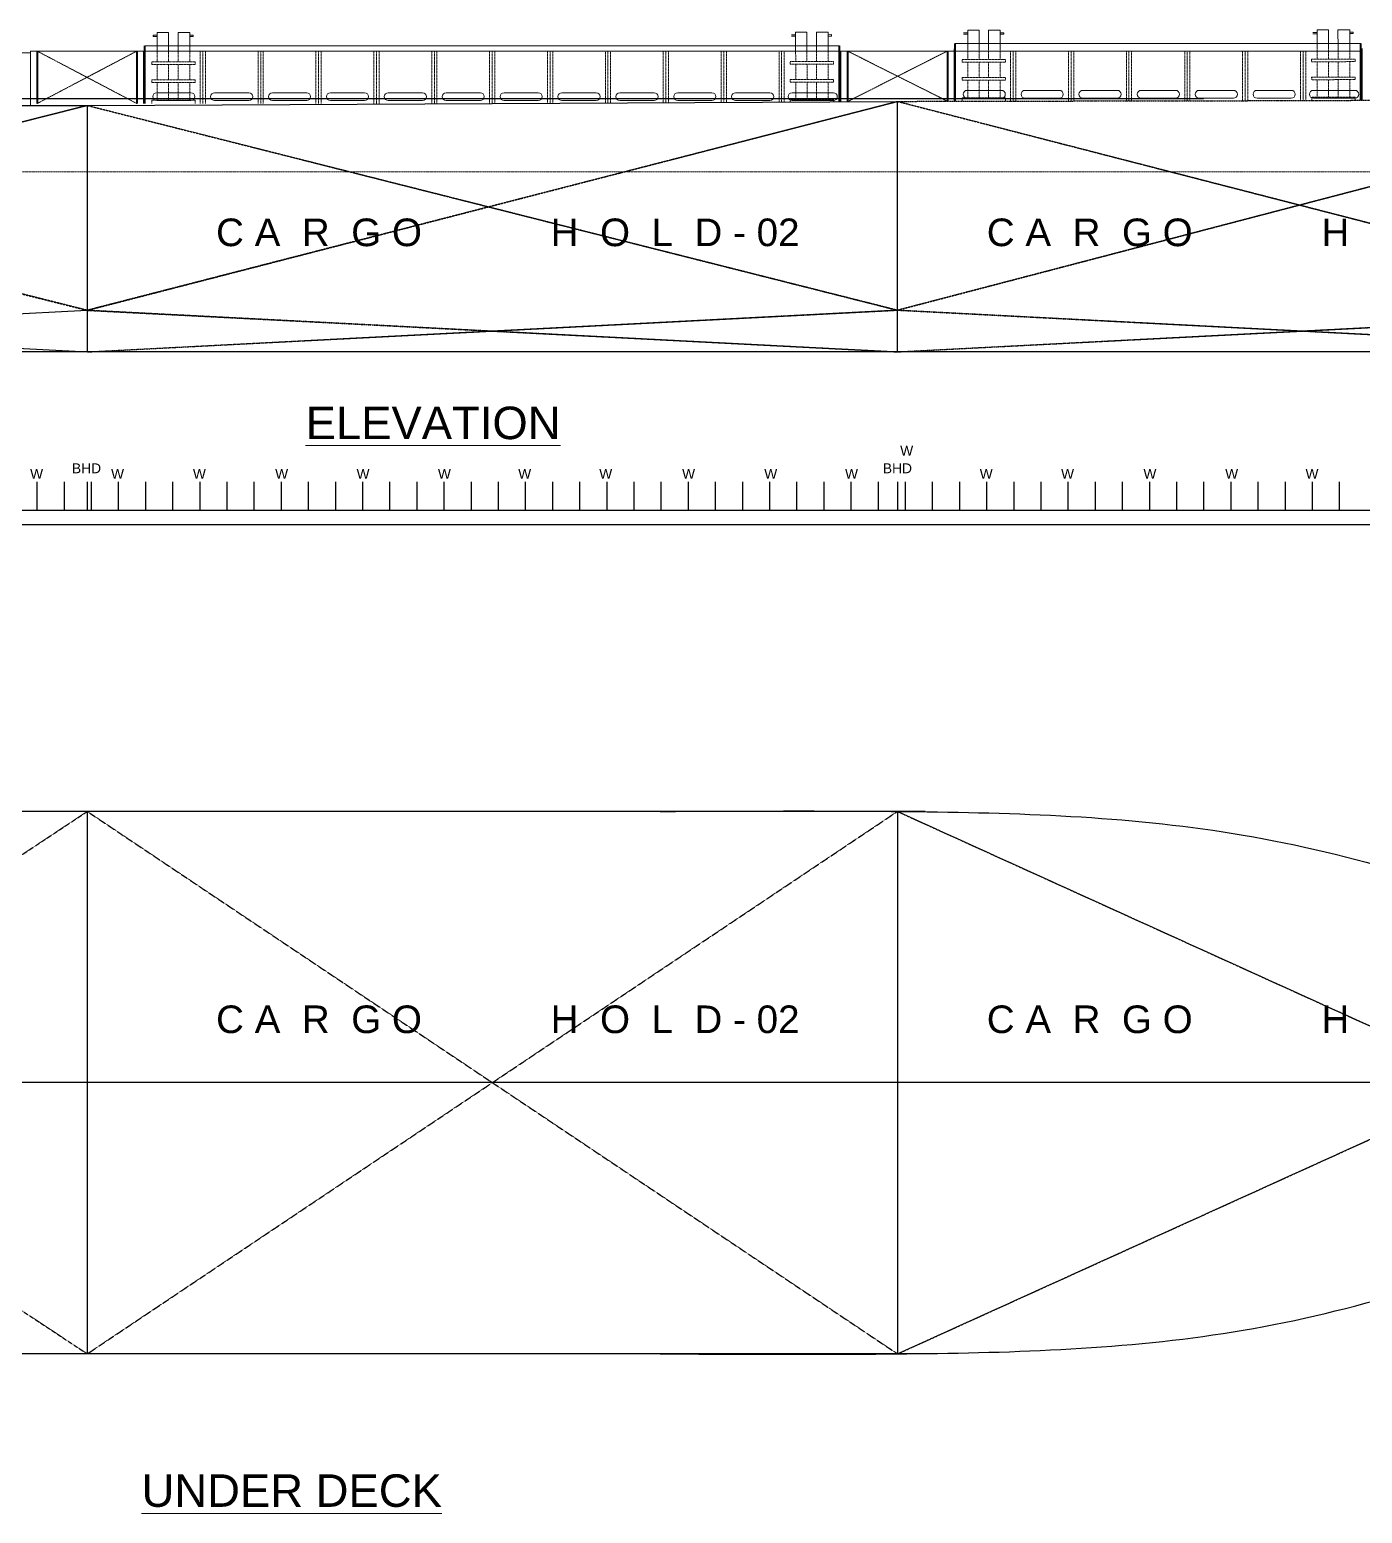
# Model space of a CAD drawing. Header units: inches. Extents: x 23291 to 181956, y 9161 to 51408.
# Drawn here: x 132962 to 162674, y 9161 to 42258 of the extents above; entities that cross this region are included whole.
import ezdxf

# ---------------------------------------------------------------- set-up
doc = ezdxf.new("R2010")
doc.units = ezdxf.units.IN
doc.header["$MEASUREMENT"] = 0
for name, pattern in [('CENTER', [2, 1.25, -0.25, 0.25, -0.25]), ('CENTER2', [1.125, 0.75, -0.125, 0.125, -0.125]), ('DASHED', [19.05, 12.7, -6.35]), ('DASHED2', [0.375, 0.25, -0.125]), ('DASHEDX2', [1.5, 1, -0.5]), ('HIDDEN', [0.375, 0.25, -0.125])]:
    doc.linetypes.add(name, pattern=pattern)
for name, color, linetype in [('bulkhead', 1, 'Continuous'), ('CL', 2, 'Continuous'), ('Layer1', 3, 'Continuous'), ('wl 2', 3, 'Continuous')]:
    doc.layers.add(name, color=color, linetype=linetype)
for name, color, linetype, lineweight in [('Deck', 165, 'Continuous', 40), ('Fixtures', 30, 'Continuous', 18), ('hatch', 8, 'Continuous', 9), ('Text', 255, 'Continuous', 13)]:
    doc.layers.add(name, color=color, linetype=linetype, lineweight=lineweight)
doc.layers.add('Hide', color=70, linetype='Continuous', lineweight=13, plot=False)
doc.styles.get("Standard").update_dxf_attribs({"font": 'arial.ttf'})

msp = doc.modelspace()

# ---------------------------------------------------------------- linework, layer by layer
at = {"linetype": 'ByBlock'}
for p, q in [((116179, 40532), (134240, 40570)), ((134240, 40570), (152310, 40659)), ((134240, 40570), (152310, 40659))]:
    msp.add_line(p, q, dxfattribs=at)
at = {"linetype": 'HIDDEN'}
msp.add_line((116179, 40532), (134240, 40570), dxfattribs=at)
for p, q in [((116178, 35070), (134245, 35998)), ((116181, 36001), (134266, 35071)), ((134266, 35071), (123831, 35070)), ((152310, 35071), (134266, 35071)), ((170375, 35071), (152310, 35071)), ((170375, 35071), (152310, 35071)), ((133122, 32173), (133122, 31540)), ((133727, 32173), (133727, 31540)), ((134246, 32173), (134246, 31540)), ((134332, 32173), (134332, 31540)), ((134937, 32173), (134937, 31540)), ((135542, 32173), (135542, 31540)), ((136147, 32173), (136147, 31540)), ((136752, 32173), (136752, 31540)), ((137357, 32173), (137357, 31540)), ((137962, 32173), (137962, 31540)), ((138567, 32173), (138567, 31540)), ((139172, 32173), (139172, 31540)), ((139777, 32173), (139777, 31540)), ((140382, 32173), (140382, 31540)), ((140987, 32173), (140987, 31540)), ((141592, 32173), (141592, 31540)), ((142197, 32173), (142197, 31540)), ((142802, 32173), (142802, 31540)), ((143407, 32173), (143407, 31540)), ((144012, 32173), (144012, 31540)), ((144617, 32173), (144617, 31540)), ((145222, 32173), (145222, 31540)), ((145827, 32173), (145827, 31540)), ((146432, 32173), (146432, 31540)), ((147037, 32173), (147037, 31540)), ((147642, 32173), (147642, 31540)), ((148247, 32173), (148247, 31540)), ((148852, 32173), (148852, 31540)), ((149457, 32173), (149457, 31540)), ((150062, 32173), (150062, 31540)), ((150667, 32173), (150667, 31540)), ((151272, 32173), (151272, 31540)), ((151877, 32173), (151877, 31540)), ((152310, 32173), (152310, 31540)), ((152482, 32173), (152482, 31540)), ((153087, 32173), (153087, 31540)), ((153692, 32173), (153692, 31540)), ((154297, 32173), (154297, 31540)), ((154902, 32173), (154902, 31540)), ((155507, 32173), (155507, 31540)), ((156112, 32173), (156112, 31540)), ((156717, 32173), (156717, 31540)), ((157322, 32173), (157322, 31540)), ((157927, 32173), (157927, 31540)), ((158532, 32173), (158532, 31540)), ((159137, 32173), (159137, 31540)), ((159742, 32173), (159742, 31540)), ((160347, 32173), (160347, 31540)), ((160952, 32173), (160952, 31540)), ((161557, 32173), (161557, 31540)), ((162162, 32173), (162162, 31540)), ((152928, 24819), (131105, 24819)), ((152928, 12719), (131105, 12719))]:
    msp.add_line(p, q)
msp.add_open_spline([(152310, 40659), (152516, 40659), (155147, 40667), (158990, 40669), (163840, 40687), (167477, 40706), (171157, 40733), (173625, 40773), (174880, 40794)], degree=3, knots=[45.729367, 45.729367, 45.729367, 45.729367, 46.291596, 52.904609, 56.21113, 59.517679, 62.824298, 66.248072, 66.248072, 66.248072, 66.248072], dxfattribs=at)
msp.add_open_spline([(152310, 40659), (152516, 40659), (155147, 40667), (158990, 40669), (163840, 40687), (167477, 40706), (171157, 40733), (173625, 40773), (174880, 40794)], degree=3, knots=[45.729367, 45.729367, 45.729367, 45.729367, 46.291596, 52.904609, 56.21113, 59.517679, 62.824298, 66.248072, 66.248072, 66.248072, 66.248072], dxfattribs=at)
for points in [[(147021, 24819), (148850, 24828), (153107, 24848), (158669, 24678), (162834, 23707), (164777, 23088), (165477, 22845)], [(147021, 12719), (148850, 12710), (153107, 12690), (158669, 12860), (162834, 13832), (164777, 14450), (165477, 14693)]]:
    msp.add_open_spline(points, degree=3, knots=[37.852737, 37.852737, 37.852737, 37.852737, 42.847739, 49.475575, 52.869738, 54.633786, 54.633786, 54.633786, 54.633786])
at = {"layer": 'bulkhead'}
for p, q in [((134240, 40570), (134246, 35070)), ((134240, 40570), (134246, 35070)), ((152310, 35071), (152310, 40659)), ((152310, 35071), (152310, 40659))]:
    msp.add_line(p, q, dxfattribs=at)
at = {"layer": 'bulkhead', "linetype": 'ByBlock'}
for p, q in [((134246, 24819), (134246, 12719)), ((152310, 24819), (152310, 12719))]:
    msp.add_line(p, q, dxfattribs=at)
at = {"layer": 'CL', "linetype": 'CENTER2'}
for p, q in [((159138, 40714), (102008, 40714)), ((156285, 40714), (102008, 40714)), ((175379, 18769), (99265, 18769)), ((178232, 18769), (102008, 18769))]:
    msp.add_line(p, q, dxfattribs=at)
at = {"layer": 'CL'}
for p, q in [((102008, 31540), (175815, 31540)), ((102008, 31219), (175815, 31219))]:
    msp.add_line(p, q, dxfattribs=at)
at = {"layer": 'Deck', "ltscale": 5}
for p, q in [((133125, 41782), (133125, 40609)), ((133125, 41782), (133125, 40609)), ((135354, 41782), (135354, 40609)), ((135354, 41782), (135354, 40609)), ((135530, 40609), (135530, 41900)), ((135530, 40609), (135530, 41900)), ((151019, 40652), (151019, 41900)), ((151019, 40652), (151019, 41900)), ((151195, 41782), (151195, 40653)), ((151195, 41782), (151195, 40653)), ((151195, 41782), (151195, 40653)), ((151195, 41782), (151195, 40653)), ((153424, 41782), (153424, 40662)), ((153424, 41782), (153424, 40662)), ((153600, 40662), (153600, 41953)), ((153600, 40662), (153600, 41953)), ((162645, 40683), (162645, 41953)), ((162645, 40683), (162645, 41953))]:
    msp.add_line(p, q, dxfattribs=at)
at = {"layer": 'Fixtures', "ltscale": 0.005}
for p, q in [((135713, 42135), (135807, 42135)), ((135713, 42105), (135713, 42135)), ((135713, 42135), (135807, 42135)), ((135713, 42105), (135713, 42135)), ((135713, 42105), (135807, 42105)), ((135713, 42105), (135807, 42105)), ((135807, 42193), (136059, 42193)), ((135807, 42193), (135807, 41782)), ((135807, 42193), (136059, 42193)), ((135807, 42193), (135807, 41782)), ((136059, 42193), (136059, 41782)), ((136059, 42193), (136059, 41782)), ((136272, 42193), (136533, 42193)), ((136272, 42193), (136272, 41782)), ((136272, 42193), (136533, 42193)), ((136272, 42193), (136272, 41782)), ((136533, 42193), (136533, 41782)), ((136533, 42193), (136533, 41782)), ((136609, 42135), (136533, 42135)), ((136609, 42135), (136533, 42135)), ((136609, 42105), (136533, 42105)), ((136609, 42105), (136533, 42105)), ((136609, 42105), (136609, 42135)), ((136609, 42105), (136609, 42135)), ((149946, 42145), (150040, 42145)), ((149946, 42145), (150040, 42145)), ((149946, 42116), (150040, 42116)), ((149946, 42116), (150040, 42116)), ((150040, 42204), (150292, 42204)), ((150040, 42204), (150040, 41793)), ((150040, 42204), (150292, 42204)), ((150040, 42204), (150040, 41793)), ((150292, 42204), (150293, 41793)), ((150292, 42204), (150293, 41793)), ((150505, 42205), (150766, 42205)), ((150505, 42205), (150506, 41794)), ((150505, 42205), (150766, 42205)), ((150505, 42205), (150506, 41794)), ((150766, 42205), (150767, 41794)), ((150766, 42205), (150767, 41794)), ((150842, 42147), (150766, 42146)), ((150842, 42147), (150766, 42146)), ((150842, 42117), (150766, 42117)), ((150842, 42117), (150766, 42117)), ((150842, 42117), (150842, 42147)), ((150842, 42117), (150842, 42147)), ((153783, 42188), (153876, 42188)), ((153783, 42188), (153876, 42188)), ((153783, 42159), (153876, 42159)), ((153783, 42159), (153876, 42159)), ((153876, 42247), (154129, 42247)), ((153876, 42247), (153876, 41835)), ((153876, 42247), (154129, 42247)), ((153876, 42247), (153876, 41835)), ((154129, 42247), (154129, 41835)), ((154129, 42247), (154129, 41835)), ((154342, 42247), (154603, 42247)), ((154342, 42247), (154342, 41835)), ((154342, 42247), (154603, 42247)), ((154342, 42247), (154342, 41835)), ((154603, 42247), (154603, 41835)), ((154603, 42247), (154603, 41835)), ((154679, 42188), (154603, 42188)), ((154679, 42188), (154603, 42188)), ((154679, 42159), (154603, 42159)), ((154679, 42159), (154603, 42159)), ((154679, 42159), (154679, 42188)), ((154679, 42159), (154679, 42188)), ((161573, 42198), (161666, 42198)), ((161573, 42198), (161666, 42198)), ((161573, 42169), (161666, 42169)), ((161573, 42169), (161666, 42169)), ((161666, 42257), (161919, 42258)), ((161666, 42257), (161919, 42258)), ((161666, 42257), (161667, 41846)), ((161666, 42257), (161667, 41846)), ((161919, 42258), (161919, 41846)), ((161919, 42258), (161919, 41846)), ((162132, 42258), (162393, 42258)), ((162132, 42258), (162133, 41847)), ((162132, 42258), (162393, 42258)), ((162132, 42258), (162133, 41847)), ((162393, 42258), (162393, 41847)), ((162393, 42258), (162393, 41847)), ((162469, 42200), (162393, 42200)), ((162469, 42200), (162393, 42200)), ((162469, 42170), (162393, 42170)), ((162469, 42170), (162393, 42170)), ((162469, 42170), (162469, 42200)), ((162469, 42170), (162469, 42200))]:
    msp.add_line(p, q, dxfattribs=at)
at = {"layer": 'Fixtures', "ltscale": 5}
for p, q in [((135530, 41900), (151019, 41900)), ((135530, 41900), (151019, 41900)), ((153600, 41953), (162645, 41953)), ((153600, 41953), (162645, 41953))]:
    msp.add_line(p, q, dxfattribs=at)
at = {"layer": 'Fixtures', "linetype": 'DASHED', "ltscale": 0.5}
for p, q in [((135807, 41782), (135807, 41538)), ((135807, 41782), (135807, 41538)), ((136059, 41782), (136059, 41538)), ((136059, 41782), (136059, 41538)), ((136272, 41782), (136272, 41538)), ((136272, 41782), (136272, 41538)), ((136533, 41782), (136533, 41538)), ((136533, 41782), (136533, 41538)), ((150040, 41793), (150041, 41549)), ((150040, 41793), (150041, 41549)), ((150293, 41793), (150293, 41549)), ((150293, 41793), (150293, 41549)), ((150506, 41794), (150506, 41550)), ((150506, 41794), (150506, 41550)), ((150767, 41794), (150767, 41550)), ((150767, 41794), (150767, 41550)), ((153876, 41835), (153876, 41591)), ((153876, 41835), (153876, 41591)), ((154129, 41835), (154129, 41591)), ((154129, 41835), (154129, 41591)), ((154342, 41835), (154342, 41591)), ((154342, 41835), (154342, 41591)), ((154603, 41835), (154603, 41591)), ((154603, 41835), (154603, 41591)), ((161667, 41846), (161667, 41602)), ((161667, 41846), (161667, 41602)), ((161919, 41846), (161920, 41602)), ((161919, 41846), (161920, 41602)), ((162133, 41847), (162133, 41603)), ((162133, 41847), (162133, 41603)), ((162393, 41847), (162394, 41603)), ((162393, 41847), (162394, 41603)), ((135807, 41480), (135807, 41137)), ((135807, 41480), (135807, 41137)), ((136059, 41480), (136059, 41137)), ((136059, 41480), (136059, 41137)), ((136272, 41480), (136272, 41137)), ((136272, 41480), (136272, 41137)), ((136533, 41480), (136533, 41137)), ((136533, 41480), (136533, 41137)), ((150041, 41490), (150041, 41148)), ((150041, 41490), (150041, 41148)), ((150293, 41491), (150294, 41148)), ((150293, 41491), (150294, 41148)), ((150507, 41491), (150507, 41148)), ((150507, 41491), (150507, 41148)), ((150767, 41491), (150768, 41149)), ((150767, 41491), (150768, 41149)), ((153876, 41533), (153876, 41190)), ((153876, 41533), (153876, 41190)), ((154129, 41533), (154129, 41190)), ((154129, 41533), (154129, 41190)), ((154342, 41533), (154342, 41190)), ((154342, 41533), (154342, 41190)), ((154603, 41533), (154603, 41190)), ((154603, 41533), (154603, 41190)), ((161667, 41543), (161668, 41201)), ((161667, 41543), (161668, 41201)), ((161920, 41544), (161920, 41201)), ((161920, 41544), (161920, 41201)), ((162133, 41544), (162134, 41202)), ((162133, 41544), (162134, 41202)), ((162394, 41545), (162394, 41202)), ((162394, 41545), (162394, 41202)), ((135807, 41078), (135807, 40688)), ((135807, 41078), (135807, 40688)), ((136059, 41078), (136059, 40688)), ((136059, 41078), (136059, 40688)), ((136272, 41078), (136272, 40688)), ((136272, 41078), (136272, 40688)), ((136533, 41078), (136533, 40688)), ((136533, 41078), (136533, 40688)), ((150041, 41089), (150042, 40698)), ((150041, 41089), (150042, 40698)), ((150294, 41089), (150295, 40699)), ((150294, 41089), (150295, 40699)), ((150507, 41090), (150508, 40699)), ((150507, 41090), (150508, 40699)), ((150768, 41090), (150768, 40699)), ((150768, 41090), (150768, 40699)), ((153876, 41132), (153876, 40741)), ((153876, 41132), (153876, 40741)), ((154129, 41132), (154129, 40741)), ((154129, 41132), (154129, 40741)), ((154342, 41132), (154342, 40741)), ((154342, 41132), (154342, 40741)), ((154603, 41132), (154603, 40741)), ((154603, 41132), (154603, 40741)), ((161668, 41142), (161669, 40751)), ((161668, 41142), (161669, 40751)), ((161920, 41143), (161921, 40752)), ((161920, 41143), (161921, 40752)), ((162134, 41143), (162134, 40752)), ((162134, 41143), (162134, 40752)), ((162394, 41143), (162395, 40752)), ((162394, 41143), (162395, 40752)), ((153754, 40662), (153754, 40741)), ((153754, 40741), (154722, 40741)), ((153754, 40662), (153754, 40741)), ((153754, 40741), (154722, 40741)), ((154722, 40662), (154722, 40741)), ((154722, 40662), (154722, 40741)), ((161546, 40751), (162514, 40753)), ((161546, 40751), (162514, 40753)), ((161546, 40679), (161546, 40751)), ((161546, 40679), (161546, 40751)), ((162514, 40682), (162514, 40753)), ((162514, 40682), (162514, 40753)), ((135684, 40609), (135684, 40688)), ((135684, 40688), (136652, 40688)), ((135684, 40609), (135684, 40688)), ((135684, 40688), (136652, 40688)), ((136652, 40609), (136652, 40688)), ((136652, 40609), (136652, 40688)), ((149920, 40698), (150888, 40699)), ((149920, 40698), (150888, 40699)), ((149920, 40647), (149920, 40698)), ((149920, 40647), (149920, 40698)), ((150888, 40652), (150888, 40699)), ((150888, 40652), (150888, 40699))]:
    msp.add_line(p, q, dxfattribs=at)
for points in [[(135684, 41538), (136652, 41538), (136652, 41480), (135684, 41480)], [(135684, 41538), (136652, 41538), (136652, 41480), (135684, 41480)], [(149918, 41549), (150886, 41550), (150886, 41492), (149918, 41490)], [(149918, 41549), (150886, 41550), (150886, 41492), (149918, 41490)], [(153754, 41591), (154722, 41591), (154722, 41533), (153754, 41533)], [(153754, 41591), (154722, 41591), (154722, 41533), (153754, 41533)], [(161545, 41602), (162513, 41603), (162513, 41545), (161545, 41543)], [(161545, 41602), (162513, 41603), (162513, 41545), (161545, 41543)], [(135684, 41078), (136652, 41078), (136652, 41137), (135684, 41137)], [(135684, 41078), (136652, 41078), (136652, 41137), (135684, 41137)], [(149919, 41089), (150887, 41090), (150887, 41149), (149919, 41147)], [(149919, 41089), (150887, 41090), (150887, 41149), (149919, 41147)], [(153754, 41132), (154722, 41132), (154722, 41190), (153754, 41190)], [(153754, 41132), (154722, 41132), (154722, 41190), (153754, 41190)], [(161546, 41142), (162514, 41144), (162513, 41202), (161545, 41201)], [(161546, 41142), (162514, 41144), (162513, 41202), (161545, 41201)]]:
    msp.add_lwpolyline(points, close=True, dxfattribs=at)
at = {"layer": 'Fixtures'}
for points in [[(136557, 40852), (135794, 40852, 1), (135794, 40676), (136557, 40676, 1)], [(136557, 40852), (135794, 40852, 1), (135794, 40676), (136557, 40676, 1)], [(137848, 40852), (137085, 40852, 1), (137085, 40676), (137848, 40676, 1)], [(137848, 40852), (137085, 40852, 1), (137085, 40676), (137848, 40676, 1)], [(139138, 40852), (138376, 40852, 1), (138376, 40676), (139138, 40676, 1)], [(139138, 40852), (138376, 40852, 1), (138376, 40676), (139138, 40676, 1)], [(140429, 40852), (139666, 40852, 1), (139666, 40676), (140429, 40676, 1)], [(140429, 40852), (139666, 40852, 1), (139666, 40676), (140429, 40676, 1)], [(141720, 40852), (140957, 40852, 1), (140957, 40676), (141720, 40676, 1)], [(141720, 40852), (140957, 40852, 1), (140957, 40676), (141720, 40676, 1)], [(143010, 40852), (142248, 40852, 1), (142248, 40676), (143010, 40676, 1)], [(143010, 40852), (142248, 40852, 1), (142248, 40676), (143010, 40676, 1)], [(144301, 40852), (143538, 40852, 1), (143538, 40676), (144301, 40676, 1)], [(144301, 40852), (143538, 40852, 1), (143538, 40676), (144301, 40676, 1)], [(145592, 40852), (144829, 40852, 1), (144829, 40676), (145592, 40676, 1)], [(145592, 40852), (144829, 40852, 1), (144829, 40676), (145592, 40676, 1)], [(146883, 40852), (146120, 40852, 1), (146120, 40676), (146883, 40676, 1)], [(146883, 40852), (146120, 40852, 1), (146120, 40676), (146883, 40676, 1)], [(148173, 40852), (147411, 40852, 1), (147411, 40676), (148173, 40676, 1)], [(148173, 40852), (147411, 40852, 1), (147411, 40676), (148173, 40676, 1)], [(149464, 40852), (148701, 40852, 1), (148701, 40676), (149464, 40676, 1)], [(149464, 40852), (148701, 40852, 1), (148701, 40676), (149464, 40676, 1)], [(150881, 40852), (149959, 40852, 1), (149959, 40676), (150881, 40676, 1)], [(150881, 40852), (149959, 40852, 1), (149959, 40676), (150881, 40676, 1)], [(154627, 40905), (153864, 40905, 1), (153864, 40729), (154627, 40729, 1)], [(154627, 40905), (153864, 40905, 1), (153864, 40729), (154627, 40729, 1)], [(155917, 40905), (155155, 40905, 1), (155155, 40729), (155917, 40729, 1)], [(155917, 40905), (155155, 40905, 1), (155155, 40729), (155917, 40729, 1)], [(157208, 40905), (156445, 40905, 1), (156445, 40729), (157208, 40729, 1)], [(157208, 40905), (156445, 40905, 1), (156445, 40729), (157208, 40729, 1)], [(158509, 40905), (157746, 40905, 1), (157746, 40729), (158509, 40729, 1)], [(158509, 40905), (157746, 40905, 1), (157746, 40729), (158509, 40729, 1)], [(159800, 40905), (159037, 40905, 1), (159037, 40729), (159800, 40729, 1)], [(159800, 40905), (159037, 40905, 1), (159037, 40729), (159800, 40729, 1)], [(161090, 40905), (160328, 40905, 1), (160328, 40729), (161090, 40729, 1)], [(161090, 40905), (160328, 40905, 1), (160328, 40729), (161090, 40729, 1)], [(162508, 40905), (161585, 40905, 1), (161585, 40729), (162508, 40729, 1)], [(162508, 40905), (161585, 40905, 1), (161585, 40729), (162508, 40729, 1)]]:
    msp.add_lwpolyline(points, format="xyb", close=True, dxfattribs=at)
at = {"layer": 'hatch', "linetype": 'DASHED', "ltscale": 0.7}
for p, q in [((132978, 40609), (132978, 41782)), ((132978, 40609), (132978, 41782)), ((132980, 40568), (132980, 41741)), ((132980, 40568), (132980, 41741)), ((135501, 40609), (135501, 41782)), ((135501, 40609), (135501, 41782)), ((135501, 40609), (135501, 41782)), ((135501, 40609), (135501, 41782)), ((151048, 40653), (151048, 41782)), ((151048, 40653), (151048, 41782)), ((151048, 40653), (151048, 41782)), ((151048, 40653), (151048, 41782)), ((153571, 40662), (153571, 41835)), ((153571, 40662), (153571, 41835)), ((153571, 40662), (153571, 41835)), ((153571, 40662), (153571, 41835)), ((153571, 40662), (153571, 41782)), ((153571, 40662), (153571, 41782)), ((162674, 40683), (162674, 41835)), ((162674, 40683), (162674, 41835)), ((162674, 40683), (162674, 41835)), ((162674, 40683), (162674, 41835))]:
    msp.add_line(p, q, dxfattribs=at)
at = {"layer": 'hatch', "linetype": 'CENTER'}
for p, q in [((133125, 41782), (135354, 40609)), ((135354, 41782), (133125, 40609)), ((133125, 41782), (135354, 40609)), ((135354, 41782), (133125, 40609)), ((151195, 41782), (153424, 40662)), ((153424, 41782), (151195, 40653)), ((151195, 41782), (153424, 40662)), ((153424, 41782), (151195, 40653))]:
    msp.add_line(p, q, dxfattribs=at)
at = {"layer": 'hatch', "linetype": 'DASHED', "ltscale": 0.5}
for p, q in [((136762, 40609), (136762, 41782)), ((136762, 40609), (136762, 41782)), ((136880, 40609), (136880, 41782)), ((136880, 40609), (136880, 41782)), ((138053, 40609), (138053, 41782)), ((138053, 40609), (138053, 41782)), ((138170, 40609), (138170, 41782)), ((138170, 40609), (138170, 41782)), ((139344, 40609), (139344, 41782)), ((139344, 40609), (139344, 41782)), ((139461, 40609), (139461, 41782)), ((139461, 40609), (139461, 41782)), ((140634, 40609), (140634, 41782)), ((140634, 40609), (140634, 41782)), ((140752, 40609), (140752, 41782)), ((140752, 40609), (140752, 41782)), ((141925, 40609), (141925, 41782)), ((141925, 40609), (141925, 41782)), ((142042, 40609), (142042, 41782)), ((142042, 40609), (142042, 41782)), ((143216, 40609), (143216, 41782)), ((143216, 40609), (143216, 41782)), ((143333, 40609), (143333, 41782)), ((143333, 40609), (143333, 41782)), ((144507, 40609), (144507, 41782)), ((144507, 40609), (144507, 41782)), ((144624, 40609), (144624, 41782)), ((144624, 40609), (144624, 41782)), ((145797, 40627), (145797, 41782)), ((145797, 40627), (145797, 41782)), ((145914, 40627), (145915, 41782)), ((145914, 40627), (145915, 41782)), ((147088, 40633), (147088, 41782)), ((147088, 40633), (147088, 41782)), ((147205, 40634), (147205, 41782)), ((147205, 40634), (147205, 41782)), ((148379, 40640), (148379, 41782)), ((148379, 40640), (148379, 41782)), ((148496, 40640), (148496, 41782)), ((148496, 40640), (148496, 41782)), ((149669, 40646), (149669, 41782)), ((149669, 40646), (149669, 41782)), ((149787, 40646), (149787, 41782)), ((149787, 40646), (149787, 41782)), ((154832, 40662), (154832, 41782)), ((154832, 40662), (154832, 41782)), ((154949, 40662), (154949, 41782)), ((154949, 40662), (154949, 41782)), ((156123, 40662), (156123, 41782)), ((156123, 40662), (156123, 41782)), ((156240, 40662), (156240, 41782)), ((156240, 40662), (156240, 41782)), ((157413, 40662), (157413, 41782)), ((157413, 40662), (157413, 41782)), ((157531, 40662), (157531, 41782)), ((157531, 40662), (157531, 41782)), ((158714, 40671), (158714, 41782)), ((158714, 40671), (158714, 41782)), ((158832, 40671), (158832, 41782)), ((158832, 40671), (158832, 41782)), ((160005, 40674), (160005, 41782)), ((160005, 40674), (160005, 41782)), ((160122, 40674), (160122, 41782)), ((160122, 40674), (160122, 41782)), ((161296, 40678), (161296, 41782)), ((161296, 40678), (161296, 41782)), ((161413, 40678), (161413, 41782)), ((161413, 40678), (161413, 41782))]:
    msp.add_line(p, q, dxfattribs=at)
at = {"layer": 'hatch', "color": 30, "linetype": 'CENTER', "ltscale": 0.35}
for p, q in [((136821, 40609), (136821, 41782)), ((136821, 40609), (136821, 41782)), ((138112, 40609), (138112, 41782)), ((138112, 40609), (138112, 41782)), ((139402, 40609), (139402, 41782)), ((139402, 40609), (139402, 41782)), ((140693, 40609), (140693, 41782)), ((140693, 40609), (140693, 41782)), ((141984, 40609), (141984, 41782)), ((141984, 40609), (141984, 41782)), ((143274, 40609), (143274, 41782)), ((143274, 40609), (143274, 41782)), ((144565, 40609), (144565, 41782)), ((144565, 40609), (144565, 41782)), ((145856, 40627), (145856, 41782)), ((145856, 40627), (145856, 41782)), ((147146, 40633), (147147, 41782)), ((147146, 40633), (147147, 41782)), ((148437, 40640), (148437, 41782)), ((148437, 40640), (148437, 41782)), ((149728, 40646), (149728, 41782)), ((149728, 40646), (149728, 41782)), ((154891, 40662), (154891, 41782)), ((154891, 40662), (154891, 41782)), ((156181, 40662), (156181, 41782)), ((156181, 40662), (156181, 41782)), ((157472, 40662), (157472, 41782)), ((157472, 40662), (157472, 41782)), ((158773, 40671), (158773, 41782)), ((158773, 40671), (158773, 41782)), ((160064, 40674), (160064, 41782)), ((160064, 40674), (160064, 41782)), ((161354, 40678), (161354, 41782)), ((161354, 40678), (161354, 41782))]:
    msp.add_line(p, q, dxfattribs=at)
at = {"layer": 'Hide', "linetype": 'ByBlock'}
for p, q in [((131719, 41741), (132980, 41741)), ((131719, 41741), (132980, 41741)), ((132978, 41782), (133125, 41782)), ((132978, 41782), (133125, 41782)), ((133125, 41782), (135501, 41782)), ((133125, 41782), (135501, 41782)), ((135501, 41782), (136880, 41782)), ((135501, 41782), (136880, 41782)), ((136880, 41782), (149787, 41782)), ((136880, 41782), (149787, 41782)), ((149787, 41782), (151048, 41782)), ((149787, 41782), (151048, 41782)), ((151048, 41782), (153424, 41782)), ((151048, 41782), (153424, 41782)), ((153423, 41782), (162674, 41782)), ((153423, 41782), (162674, 41782))]:
    msp.add_line(p, q, dxfattribs=at)
at = {"layer": 'Hide', "linetype": 'DASHED2'}
msp.add_line((102007, 39085), (174774, 39087), dxfattribs=at)
at = {"layer": 'Hide', "linetype": 'HIDDEN'}
msp.add_line((102007, 39085), (174774, 39087), dxfattribs=at)
at = {"layer": 'Layer1', "linetype": 'DASHED2'}
for p, q in [((134245, 36005), (152310, 35071)), ((134246, 35070), (152310, 36005)), ((134246, 35070), (152310, 36001)), ((134246, 35998), (152310, 35071)), ((152310, 35071), (170375, 36005)), ((152310, 36005), (170375, 35071)), ((152310, 35071), (170375, 36001)), ((152310, 36001), (170375, 35071))]:
    msp.add_line(p, q, dxfattribs=at)
at = {"layer": 'wl 2', "linetype": 'DASHEDX2'}
for p, q in [((152310, 36001), (170375, 40730)), ((152310, 36005), (170375, 40730)), ((116178, 36005), (134240, 40570)), ((116179, 40532), (134246, 35998)), ((116179, 40532), (134245, 36005)), ((116181, 36001), (134240, 40570)), ((134240, 40570), (152310, 36001)), ((134240, 40570), (152310, 36005)), ((134245, 36005), (152310, 40659)), ((134246, 35998), (152310, 40659)), ((152310, 40659), (170375, 36001)), ((152310, 40659), (170375, 36005)), ((116181, 12841), (134246, 24819)), ((116181, 24662), (134246, 12719)), ((134246, 12719), (152310, 24819)), ((134246, 24819), (152310, 12719)), ((152310, 24819), (170375, 16615)), ((152310, 12719), (170375, 20923))]:
    msp.add_line(p, q, dxfattribs=at)

# ---------------------------------------------------------------- texts
at = {"char_height": 220, "attachment_point": 1}
for s, width, insert in [('W', 364.02, (152371, 32976)), ('W', 364.02, (152371, 32976)), ('W', 364.02, (132971, 32461)), ('BHD', 594.36, (133905, 32583)), ('W', 364.02, (134776, 32461)), ('W', 364.02, (136601, 32461)), ('W', 364.02, (138435, 32461)), ('W', 364.02, (140250, 32461)), ('W', 364.02, (142064, 32461)), ('W', 364.02, (143854, 32461)), ('W', 364.02, (145661, 32461)), ('W', 364.02, (147508, 32461)), ('W', 364.02, (149340, 32461)), ('W', 364.02, (151141, 32461)), ('BHD', 594.36, (151985, 32583)), ('W', 364.02, (154144, 32461)), ('W', 364.02, (155958, 32461)), ('W', 364.02, (157794, 32461)), ('W', 364.02, (159617, 32461)), ('W', 364.02, (161408, 32461))]:
    msp.add_mtext_dynamic_manual_height_columns(s, width=width, gutter_width=1100, heights=[0], dxfattribs=dict(at, insert=insert))
at = {"layer": 'Text'}
for s, height, p in [('C A  R  G O            H  O  L  D - 02', 616.26, (137117, 37429)), ('C A  R  G O            H  O  L  D - 02', 616.26, (137117, 37429)), ('C A  R  G O            H  O  L  D - 01', 616.26, (154301, 37429)), ('C A  R  G O            H  O  L  D - 01', 616.26, (154301, 37429)), ('%%UELEVATION', 725.01, (139114, 33124)), ('C A  R  G O            H  O  L  D - 02', 616.26, (137117, 19874)), ('C A  R  G O            H  O  L  D - 01', 616.26, (154301, 19874)), ('%%UUNDER DECK', 725.01, (135456, 9306))]:
    msp.add_text(s, height=height, dxfattribs=at).set_placement(p)

doc.saveas('drawing.dxf')
